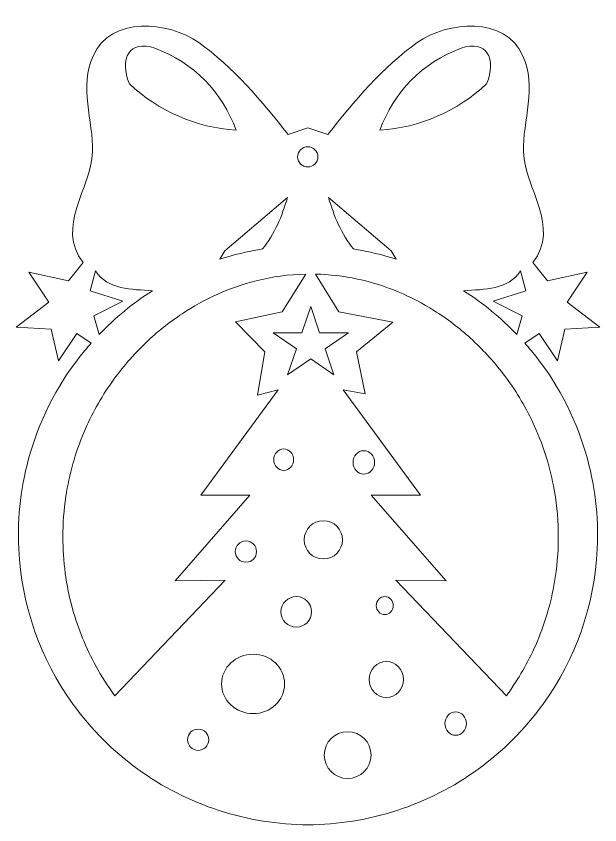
# Model space of a CAD drawing. Header units: centimetres. Extents: x -18.8 to 25.2, y 19.3 to 38.6.
# Drawn here: x -18.84 to -11.58, y 28.06 to 38.11 of the extents above; entities that cross this region are included whole.
import ezdxf

# ---------------------------------------------------------------- set-up
doc = ezdxf.new("R2010")
doc.units = ezdxf.units.CM
doc.header["$MEASUREMENT"] = 0
doc.layers.add('layer 1', color=7, linetype='Continuous')

msp = doc.modelspace()

# ---------------------------------------------------------------- linework, layer by layer
at = {"layer": 'layer 1', "color": 250, "lineweight": 18}
for centre, major_axis, ratio in [((-15.50989, 32.59568), (0, 0.13437), 0.91664806), ((-14.51331, 32.56209), (0, 0.14556), 0.92312448), ((-15.0172, 31.5991), (0, 0.23806), 1), ((-15.98019, 31.45353), (0, 0.13226), 0.99992439), ((-15.35313, 30.7033), (0, 0.19035), 1), ((-14.25297, 30.78168), (0, 0.11197), 0.94489595), ((-15.89061, 29.80749), (0.39191, 0), 0.94286954), ((-14.23337, 29.86348), (0, 0.22395), 0.94998884), ((-13.37116, 29.3148), (0, 0.14557), 0.92306107), ((-16.57366, 29.11325), (0, 0.13225), 1), ((-14.71487, 28.92289), (0, 0.29113), 1)]:
    msp.add_ellipse(centre, major_axis=major_axis, ratio=ratio, dxfattribs=at)
at = {"layer": 'layer 1', "lineweight": 9}
for points, knots in [([(-15.20762, 36.71942), (-15.20762, 36.71942), (-14.95975, 36.63673), (-14.95975, 36.63673), (-14.95975, 36.63673), (-14.64919, 37.04171), (-14.26196, 37.48892), (-13.84911, 37.78114), (-13.84911, 37.78114), (-13.46876, 38.0504), (-12.75038, 38.10965), (-12.53846, 37.6206), (-12.53846, 37.6206), (-12.35256, 37.23403), (-12.54031, 36.81006), (-12.5274, 36.42137), (-12.5274, 36.42137), (-12.51218, 35.96244), (-12.06331, 35.49623), (-12.40983, 35.04664), (-12.40983, 35.04664), (-12.40983, 35.04664), (-12.23028, 34.81896), (-12.23028, 34.81896), (-12.23028, 34.81896), (-12.23028, 34.81896), (-11.73401, 34.92681), (-11.73401, 34.92681), (-11.73401, 34.92681), (-11.73401, 34.92681), (-11.98215, 34.55461), (-11.98215, 34.55461), (-11.98215, 34.55461), (-11.98215, 34.55461), (-11.57764, 34.24179), (-11.57764, 34.24179), (-11.57764, 34.24179), (-11.57764, 34.24179), (-12.01452, 34.22021), (-12.01452, 34.22021), (-12.01452, 34.22021), (-12.01452, 34.22021), (-12.10621, 33.82643), (-12.10621, 33.82643), (-12.10621, 33.82643), (-12.10621, 33.82643), (-12.33283, 34.16625), (-12.33283, 34.16625), (-12.33283, 34.16625), (-12.33283, 34.16625), (-12.5088, 34.04338), (-12.5088, 34.04338), (-12.5088, 34.04338), (-12.48245, 34.01359), (-12.4567, 33.9834), (-12.43141, 33.95281), (-12.43141, 33.95281), (-12.12091, 33.5779), (-11.88979, 33.14379), (-11.75215, 32.67685), (-11.75215, 32.67685), (-11.63868, 32.29088), (-11.59055, 31.88869), (-11.60975, 31.4869), (-11.60975, 31.4869), (-11.64192, 30.7893), (-11.87768, 30.1164), (-12.28788, 29.55121), (-12.28788, 29.55121), (-12.738, 28.93148), (-13.37317, 28.47043), (-14.10188, 28.23448), (-14.10188, 28.23448), (-14.45925, 28.11908), (-14.83211, 28.05884), (-15.20762, 28.05586), (-15.20762, 28.05586), (-15.58313, 28.05884), (-15.95599, 28.11908), (-16.31337, 28.23448), (-16.31337, 28.23448), (-17.04208, 28.47043), (-17.67718, 28.93148), (-18.12736, 29.55121), (-18.12736, 29.55121), (-18.53757, 30.1164), (-18.77332, 30.7893), (-18.8055, 31.4869), (-18.8055, 31.4869), (-18.8247, 31.88869), (-18.77656, 32.29088), (-18.66309, 32.67685), (-18.66309, 32.67685), (-18.52545, 33.14379), (-18.29433, 33.5779), (-17.98383, 33.95281), (-17.98383, 33.95281), (-17.95854, 33.9834), (-17.93272, 34.01359), (-17.90644, 34.04338), (-17.90644, 34.04338), (-17.90644, 34.04338), (-18.08241, 34.16625), (-18.08241, 34.16625), (-18.08241, 34.16625), (-18.08241, 34.16625), (-18.30903, 33.82643), (-18.30903, 33.82643), (-18.30903, 33.82643), (-18.30903, 33.82643), (-18.40072, 34.22021), (-18.40072, 34.22021), (-18.40072, 34.22021), (-18.40072, 34.22021), (-18.8376, 34.24179), (-18.8376, 34.24179), (-18.8376, 34.24179), (-18.8376, 34.24179), (-18.4331, 34.55461), (-18.4331, 34.55461), (-18.4331, 34.55461), (-18.4331, 34.55461), (-18.68123, 34.92681), (-18.68123, 34.92681), (-18.68123, 34.92681), (-18.68123, 34.92681), (-18.18496, 34.81896), (-18.18496, 34.81896), (-18.18496, 34.81896), (-18.18496, 34.81896), (-18.00542, 35.04664), (-18.00542, 35.04664), (-18.00542, 35.04664), (-18.35193, 35.49623), (-17.90306, 35.96244), (-17.88784, 36.42137), (-17.88784, 36.42137), (-17.87493, 36.81006), (-18.06268, 37.23403), (-17.87678, 37.6206), (-17.87678, 37.6206), (-17.66486, 38.10965), (-16.94648, 38.0504), (-16.56613, 37.78114), (-16.56613, 37.78114), (-16.15335, 37.48892), (-15.76605, 37.04171), (-15.45549, 36.63673), (-15.45549, 36.63673), (-15.45549, 36.63673), (-15.20762, 36.71942), (-15.20762, 36.71942)], [0, 0, 0, 0, 0.02564103, 0.02564103, 0.02564103, 0.02564103, 0.05128205, 0.05128205, 0.05128205, 0.05128205, 0.07692308, 0.07692308, 0.07692308, 0.07692308, 0.1025641, 0.1025641, 0.1025641, 0.1025641, 0.12820513, 0.12820513, 0.12820513, 0.12820513, 0.15384615, 0.15384615, 0.15384615, 0.15384615, 0.17948718, 0.17948718, 0.17948718, 0.17948718, 0.20512821, 0.20512821, 0.20512821, 0.20512821, 0.23076923, 0.23076923, 0.23076923, 0.23076923, 0.25641026, 0.25641026, 0.25641026, 0.25641026, 0.28205128, 0.28205128, 0.28205128, 0.28205128, 0.30769231, 0.30769231, 0.30769231, 0.30769231, 0.33333333, 0.33333333, 0.33333333, 0.33333333, 0.35897436, 0.35897436, 0.35897436, 0.35897436, 0.38461538, 0.38461538, 0.38461538, 0.38461538, 0.41025641, 0.41025641, 0.41025641, 0.41025641, 0.43589744, 0.43589744, 0.43589744, 0.43589744, 0.46153846, 0.46153846, 0.46153846, 0.46153846, 0.48717949, 0.48717949, 0.48717949, 0.48717949, 0.51282051, 0.51282051, 0.51282051, 0.51282051, 0.53846154, 0.53846154, 0.53846154, 0.53846154, 0.56410256, 0.56410256, 0.56410256, 0.56410256, 0.58974359, 0.58974359, 0.58974359, 0.58974359, 0.61538462, 0.61538462, 0.61538462, 0.61538462, 0.64102564, 0.64102564, 0.64102564, 0.64102564, 0.66666667, 0.66666667, 0.66666667, 0.66666667, 0.69230769, 0.69230769, 0.69230769, 0.69230769, 0.71794872, 0.71794872, 0.71794872, 0.71794872, 0.74358974, 0.74358974, 0.74358974, 0.74358974, 0.76923077, 0.76923077, 0.76923077, 0.76923077, 0.79487179, 0.79487179, 0.79487179, 0.79487179, 0.82051282, 0.82051282, 0.82051282, 0.82051282, 0.84615385, 0.84615385, 0.84615385, 0.84615385, 0.87179487, 0.87179487, 0.87179487, 0.87179487, 0.8974359, 0.8974359, 0.8974359, 0.8974359, 0.92307692, 0.92307692, 0.92307692, 0.92307692, 0.94871795, 0.94871795, 0.94871795, 0.94871795, 1, 1, 1, 1]), ([(-17.42977, 37.26793), (-17.0669, 36.92883), (-16.59824, 36.72499), (-16.10277, 36.69069), (-16.10277, 36.69069), (-16.26908, 37.16465), (-16.63936, 37.53884), (-17.11153, 37.71017), (-17.11153, 37.71017), (-17.42699, 37.82471), (-17.5592, 37.58074), (-17.42977, 37.26793)], [0, 0, 0, 0, 0.25, 0.25, 0.25, 0.25, 0.5, 0.5, 0.5, 0.5, 1, 1, 1, 1]), ([(-12.98547, 37.26793), (-13.3484, 36.92883), (-13.81693, 36.72499), (-14.31247, 36.69069), (-14.31247, 36.69069), (-14.1461, 37.16465), (-13.77589, 37.53884), (-13.30372, 37.71017), (-13.30372, 37.71017), (-12.98825, 37.82471), (-12.85604, 37.58074), (-12.98547, 37.26793)], [0, 0, 0, 0, 0.25, 0.25, 0.25, 0.25, 0.5, 0.5, 0.5, 0.5, 1, 1, 1, 1]), ([(-15.33619, 36.3606), (-15.33619, 36.3939), (-15.32295, 36.42587), (-15.29938, 36.44944), (-15.29938, 36.44944), (-15.27581, 36.47301), (-15.24383, 36.48625), (-15.21047, 36.48625), (-15.21047, 36.48625), (-15.17717, 36.48625), (-15.14519, 36.47301), (-15.12162, 36.44944), (-15.12162, 36.44944), (-15.09805, 36.42587), (-15.08481, 36.3939), (-15.08481, 36.3606), (-15.08481, 36.3606), (-15.08481, 36.32723), (-15.09805, 36.29532), (-15.12162, 36.27168), (-15.12162, 36.27168), (-15.14519, 36.24812), (-15.17717, 36.23487), (-15.21047, 36.23487), (-15.21047, 36.23487), (-15.24383, 36.23487), (-15.27581, 36.24812), (-15.29938, 36.27168), (-15.29938, 36.27168), (-15.32295, 36.29532), (-15.33619, 36.32723), (-15.33619, 36.3606)], [0, 0, 0, 0, 0.11111111, 0.11111111, 0.11111111, 0.11111111, 0.22222222, 0.22222222, 0.22222222, 0.22222222, 0.33333333, 0.33333333, 0.33333333, 0.33333333, 0.44444444, 0.44444444, 0.44444444, 0.44444444, 0.55555556, 0.55555556, 0.55555556, 0.55555556, 0.66666667, 0.66666667, 0.66666667, 0.66666667, 0.77777778, 0.77777778, 0.77777778, 0.77777778, 1, 1, 1, 1]), ([(-16.30257, 35.09014), (-16.30257, 35.09014), (-16.24206, 35.19216), (-16.24206, 35.19216), (-16.24206, 35.19216), (-16.24206, 35.19216), (-15.46357, 35.8546), (-15.46357, 35.8546), (-15.46357, 35.8546), (-15.53149, 35.6254), (-15.6208, 35.39785), (-15.77433, 35.21553), (-15.77433, 35.21553), (-15.77433, 35.21553), (-15.79015, 35.21301), (-15.79015, 35.21301), (-15.79015, 35.21301), (-15.96374, 35.18461), (-16.13501, 35.14356), (-16.30257, 35.09014)], [0, 0, 0, 0, 0.16666667, 0.16666667, 0.16666667, 0.16666667, 0.33333333, 0.33333333, 0.33333333, 0.33333333, 0.5, 0.5, 0.5, 0.5, 0.66666667, 0.66666667, 0.66666667, 0.66666667, 1, 1, 1, 1]), ([(-14.11267, 35.09014), (-14.11267, 35.09014), (-14.17318, 35.19216), (-14.17318, 35.19216), (-14.17318, 35.19216), (-14.17318, 35.19216), (-14.95168, 35.8546), (-14.95168, 35.8546), (-14.95168, 35.8546), (-14.88375, 35.6254), (-14.79444, 35.39785), (-14.64091, 35.21553), (-14.64091, 35.21553), (-14.64091, 35.21553), (-14.62509, 35.21301), (-14.62509, 35.21301), (-14.62509, 35.21301), (-14.4515, 35.18461), (-14.28023, 35.14356), (-14.11267, 35.09014)], [0, 0, 0, 0, 0.16666667, 0.16666667, 0.16666667, 0.16666667, 0.33333333, 0.33333333, 0.33333333, 0.33333333, 0.5, 0.5, 0.5, 0.5, 0.66666667, 0.66666667, 0.66666667, 0.66666667, 1, 1, 1, 1]), ([(-15.57968, 33.46527), (-15.57968, 33.46527), (-16.54223, 32.15559), (-16.54223, 32.15559), (-16.54223, 32.15559), (-16.54223, 32.15559), (-15.92982, 32.15559), (-15.92982, 32.15559), (-15.92982, 32.15559), (-15.92982, 32.15559), (-16.85991, 31.09092), (-16.85991, 31.09092), (-16.85991, 31.09092), (-16.85991, 31.09092), (-16.23609, 31.09926), (-16.23609, 31.09926), (-16.23609, 31.09926), (-16.23609, 31.09926), (-17.61076, 29.66112), (-17.61076, 29.66112), (-17.61076, 29.66112), (-17.69772, 29.77918), (-17.77543, 29.90061), (-17.84363, 30.02504), (-17.84363, 30.02504), (-17.97065, 30.25656), (-18.06839, 30.49623), (-18.1357, 30.74106), (-18.1357, 30.74106), (-18.21671, 31.03545), (-18.25715, 31.33528), (-18.25664, 31.63576), (-18.25664, 31.63576), (-18.25677, 31.80385), (-18.24422, 31.97185), (-18.21912, 32.13891), (-18.21912, 32.13891), (-18.17868, 32.41081), (-18.10287, 32.67925), (-17.99258, 32.94038), (-17.99258, 32.94038), (-17.90169, 33.1557), (-17.78506, 33.36464), (-17.64397, 33.56458), (-17.64397, 33.56458), (-17.52303, 33.73633), (-17.38156, 33.89964), (-17.22145, 34.05283), (-17.22145, 34.05283), (-17.08645, 34.18195), (-16.93597, 34.30188), (-16.77181, 34.41094), (-16.77181, 34.41094), (-16.63515, 34.50173), (-16.48747, 34.58306), (-16.33053, 34.6538), (-16.33053, 34.6538), (-16.18006, 34.72163), (-16.0202, 34.7771), (-15.85363, 34.81945), (-15.85363, 34.81945), (-15.65308, 34.87033), (-15.44442, 34.89806), (-15.23475, 34.90237), (-15.23475, 34.90237), (-15.23475, 34.90237), (-15.52771, 34.43361), (-15.52771, 34.43361), (-15.52771, 34.43361), (-15.52771, 34.43361), (-16.10856, 34.30975), (-16.10856, 34.30975), (-16.10856, 34.30975), (-16.10856, 34.30975), (-15.7455, 33.93834), (-15.7455, 33.93834), (-15.7455, 33.93834), (-15.7455, 33.93834), (-15.83588, 33.39649), (-15.83588, 33.39649), (-15.83588, 33.39649), (-15.83588, 33.39649), (-15.57968, 33.46527), (-15.57968, 33.46527)], [0, 0, 0, 0, 0.04545455, 0.04545455, 0.04545455, 0.04545455, 0.09090909, 0.09090909, 0.09090909, 0.09090909, 0.13636364, 0.13636364, 0.13636364, 0.13636364, 0.18181818, 0.18181818, 0.18181818, 0.18181818, 0.22727273, 0.22727273, 0.22727273, 0.22727273, 0.27272727, 0.27272727, 0.27272727, 0.27272727, 0.31818182, 0.31818182, 0.31818182, 0.31818182, 0.36363636, 0.36363636, 0.36363636, 0.36363636, 0.40909091, 0.40909091, 0.40909091, 0.40909091, 0.45454545, 0.45454545, 0.45454545, 0.45454545, 0.5, 0.5, 0.5, 0.5, 0.54545455, 0.54545455, 0.54545455, 0.54545455, 0.59090909, 0.59090909, 0.59090909, 0.59090909, 0.63636364, 0.63636364, 0.63636364, 0.63636364, 0.68181818, 0.68181818, 0.68181818, 0.68181818, 0.72727273, 0.72727273, 0.72727273, 0.72727273, 0.77272727, 0.77272727, 0.77272727, 0.77272727, 0.81818182, 0.81818182, 0.81818182, 0.81818182, 0.86363636, 0.86363636, 0.86363636, 0.86363636, 0.90909091, 0.90909091, 0.90909091, 0.90909091, 1, 1, 1, 1]), ([(-17.1435, 34.69569), (-17.39938, 34.71403), (-17.70127, 34.70867), (-17.8505, 34.94303), (-17.8505, 34.94303), (-17.8505, 34.94303), (-17.91525, 34.6949), (-17.91525, 34.6949), (-17.91525, 34.6949), (-17.91525, 34.6949), (-17.51067, 34.5654), (-17.51067, 34.5654), (-17.51067, 34.5654), (-17.51067, 34.5654), (-17.87208, 34.38201), (-17.87208, 34.38201), (-17.87208, 34.38201), (-17.87208, 34.38201), (-17.80634, 34.15209), (-17.80634, 34.15209), (-17.80634, 34.15209), (-17.60779, 34.35897), (-17.38528, 34.5415), (-17.1435, 34.69569)], [0, 0, 0, 0, 0.14285714, 0.14285714, 0.14285714, 0.14285714, 0.28571429, 0.28571429, 0.28571429, 0.28571429, 0.42857143, 0.42857143, 0.42857143, 0.42857143, 0.57142857, 0.57142857, 0.57142857, 0.57142857, 0.71428571, 0.71428571, 0.71428571, 0.71428571, 1, 1, 1, 1]), ([(-14.77129, 33.46527), (-14.77129, 33.46527), (-14.49823, 33.41326), (-14.49823, 33.41326), (-14.49823, 33.41326), (-14.49823, 33.41326), (-14.60547, 33.93834), (-14.60547, 33.93834), (-14.60547, 33.93834), (-14.60547, 33.93834), (-14.15139, 34.30412), (-14.15139, 34.30412), (-14.15139, 34.30412), (-14.15139, 34.30412), (-14.82313, 34.43361), (-14.82313, 34.43361), (-14.82313, 34.43361), (-14.82313, 34.43361), (-15.11609, 34.90237), (-15.11609, 34.90237), (-15.11609, 34.90237), (-14.93951, 34.89862), (-14.76381, 34.87839), (-14.59267, 34.84166), (-14.59267, 34.84166), (-14.4152, 34.80305), (-14.24444, 34.74927), (-14.08408, 34.68134), (-14.08408, 34.68134), (-13.92701, 34.61491), (-13.77895, 34.5378), (-13.64141, 34.45104), (-13.64141, 34.45104), (-13.4761, 34.34666), (-13.32398, 34.23123), (-13.18707, 34.10633), (-13.18707, 34.10633), (-13.03482, 33.96766), (-12.89867, 33.81962), (-12.78015, 33.66399), (-12.78015, 33.66399), (-12.63271, 33.47042), (-12.50912, 33.26747), (-12.41087, 33.0576), (-12.41087, 33.0576), (-12.2912, 32.80227), (-12.20551, 32.53908), (-12.15455, 32.27158), (-12.15455, 32.27158), (-12.08254, 31.89418), (-12.07481, 31.51143), (-12.13186, 31.13262), (-12.13186, 31.13262), (-12.17217, 30.86071), (-12.2481, 30.59227), (-12.35839, 30.33114), (-12.35839, 30.33114), (-12.44916, 30.11583), (-12.56591, 29.90689), (-12.70687, 29.70694), (-12.70687, 29.70694), (-12.71778, 29.69148), (-12.72868, 29.67621), (-12.73996, 29.66094), (-12.73996, 29.66094), (-12.73996, 29.66094), (-14.11488, 31.09926), (-14.11488, 31.09926), (-14.11488, 31.09926), (-14.11488, 31.09926), (-13.49106, 31.09092), (-13.49106, 31.09092), (-13.49106, 31.09092), (-13.49106, 31.09092), (-14.42115, 32.15559), (-14.42115, 32.15559), (-14.42115, 32.15559), (-14.42115, 32.15559), (-13.80861, 32.15559), (-13.80861, 32.15559), (-13.80861, 32.15559), (-13.80861, 32.15559), (-14.77129, 33.46527), (-14.77129, 33.46527)], [0, 0, 0, 0, 0.04545455, 0.04545455, 0.04545455, 0.04545455, 0.09090909, 0.09090909, 0.09090909, 0.09090909, 0.13636364, 0.13636364, 0.13636364, 0.13636364, 0.18181818, 0.18181818, 0.18181818, 0.18181818, 0.22727273, 0.22727273, 0.22727273, 0.22727273, 0.27272727, 0.27272727, 0.27272727, 0.27272727, 0.31818182, 0.31818182, 0.31818182, 0.31818182, 0.36363636, 0.36363636, 0.36363636, 0.36363636, 0.40909091, 0.40909091, 0.40909091, 0.40909091, 0.45454545, 0.45454545, 0.45454545, 0.45454545, 0.5, 0.5, 0.5, 0.5, 0.54545455, 0.54545455, 0.54545455, 0.54545455, 0.59090909, 0.59090909, 0.59090909, 0.59090909, 0.63636364, 0.63636364, 0.63636364, 0.63636364, 0.68181818, 0.68181818, 0.68181818, 0.68181818, 0.72727273, 0.72727273, 0.72727273, 0.72727273, 0.77272727, 0.77272727, 0.77272727, 0.77272727, 0.81818182, 0.81818182, 0.81818182, 0.81818182, 0.86363636, 0.86363636, 0.86363636, 0.86363636, 0.90909091, 0.90909091, 0.90909091, 0.90909091, 1, 1, 1, 1]), ([(-13.27174, 34.69569), (-13.01586, 34.71403), (-12.71397, 34.70867), (-12.56474, 34.94303), (-12.56474, 34.94303), (-12.56474, 34.94303), (-12.5, 34.6949), (-12.5, 34.6949), (-12.5, 34.6949), (-12.5, 34.6949), (-12.90457, 34.5654), (-12.90457, 34.5654), (-12.90457, 34.5654), (-12.90457, 34.5654), (-12.54316, 34.38201), (-12.54316, 34.38201), (-12.54316, 34.38201), (-12.54316, 34.38201), (-12.6089, 34.15209), (-12.6089, 34.15209), (-12.6089, 34.15209), (-12.80745, 34.35897), (-13.02996, 34.5415), (-13.27174, 34.69569)], [0, 0, 0, 0, 0.14285714, 0.14285714, 0.14285714, 0.14285714, 0.28571429, 0.28571429, 0.28571429, 0.28571429, 0.42857143, 0.42857143, 0.42857143, 0.42857143, 0.57142857, 0.57142857, 0.57142857, 0.57142857, 0.71428571, 0.71428571, 0.71428571, 0.71428571, 1, 1, 1, 1])]:
    msp.add_open_spline(points, degree=3, knots=knots, dxfattribs=at)
at = {"layer": 'layer 1', "color": 250, "lineweight": 18}
msp.add_open_spline([(-15.17395, 34.49926), (-15.17395, 34.49926), (-15.06384, 34.17364), (-15.06384, 34.17364), (-15.06384, 34.17364), (-15.06384, 34.17364), (-14.70538, 34.1743), (-14.70538, 34.1743), (-14.70538, 34.1743), (-14.70538, 34.1743), (-14.99578, 33.9737), (-14.99578, 33.9737), (-14.99578, 33.9737), (-14.99578, 33.9737), (-14.88436, 33.64849), (-14.88436, 33.64849), (-14.88436, 33.64849), (-14.88436, 33.64849), (-15.17395, 33.85014), (-15.17395, 33.85014), (-15.17395, 33.85014), (-15.17395, 33.85014), (-15.46355, 33.64849), (-15.46355, 33.64849), (-15.46355, 33.64849), (-15.46355, 33.64849), (-15.35213, 33.9737), (-15.35213, 33.9737), (-15.35213, 33.9737), (-15.35213, 33.9737), (-15.64253, 34.1743), (-15.64253, 34.1743), (-15.64253, 34.1743), (-15.64253, 34.1743), (-15.28407, 34.17364), (-15.28407, 34.17364), (-15.28407, 34.17364), (-15.28407, 34.17364), (-15.17395, 34.49926), (-15.17395, 34.49926)], degree=3, knots=[0, 0, 0, 0, 0.09090909, 0.09090909, 0.09090909, 0.09090909, 0.18181818, 0.18181818, 0.18181818, 0.18181818, 0.27272727, 0.27272727, 0.27272727, 0.27272727, 0.36363636, 0.36363636, 0.36363636, 0.36363636, 0.45454545, 0.45454545, 0.45454545, 0.45454545, 0.54545455, 0.54545455, 0.54545455, 0.54545455, 0.63636364, 0.63636364, 0.63636364, 0.63636364, 0.72727273, 0.72727273, 0.72727273, 0.72727273, 0.81818182, 0.81818182, 0.81818182, 0.81818182, 1, 1, 1, 1], dxfattribs=at)

doc.saveas('drawing.dxf')
